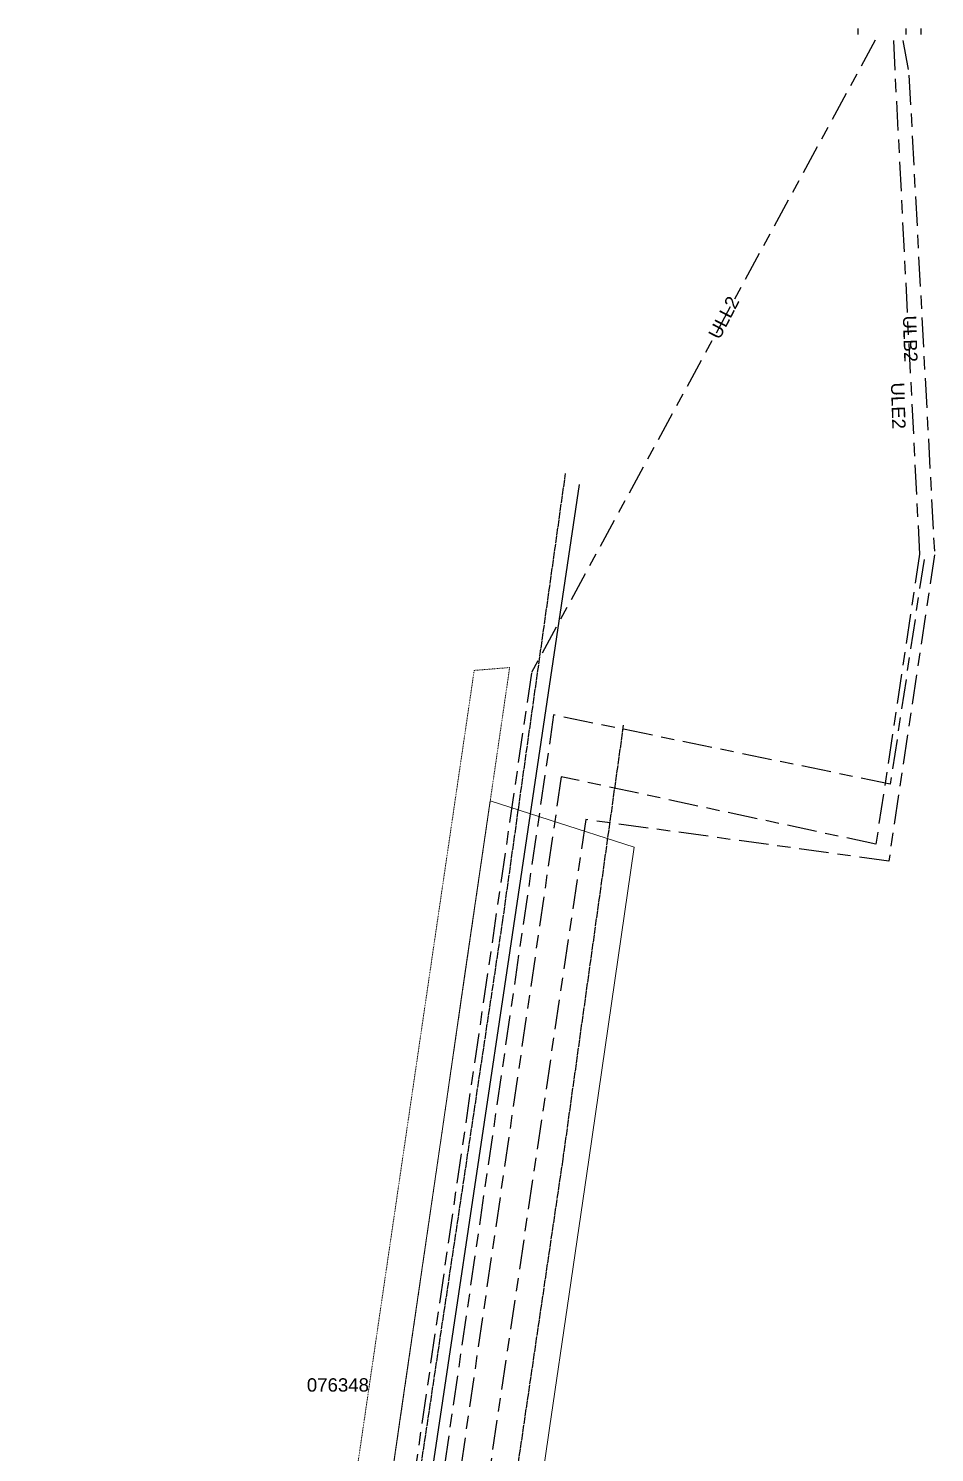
# Model space of a CAD drawing. Header units: metres. Extents: x 268848 to 269642, y 6084229 to 6085023.
# Drawn here: x 269306.1 to 269428.5, y 6084830.9 to 6085023.3 of the extents above; entities that cross this region are included whole.
import ezdxf

# ---------------------------------------------------------------- set-up
doc = ezdxf.new("R2010")
doc.units = ezdxf.units.M
for name, pattern in [('Cable Exist OH', [1, 1, 0]), ('Cable Exist UG', [8.2, 4, -1.2, 1.8, -1.2]), ('HIDDEN', [0.375, 0.25, -0.125]), ('HIDDEN2', [0.1875, 0.125, -0.0625])]:
    doc.linetypes.add(name, pattern=pattern)
doc.layers.add('Cadastre Other Property_SP_EXT', color=9, linetype='HIDDEN', lineweight=5)
doc.layers.add('Cadastre Roads_SP_EXT', color=9, linetype='Continuous', lineweight=5)
for name, color, linetype in [('Mains_HV_EXT', 7, 'Continuous'), ('Mains_SL_EXT', 7, 'Continuous'), ('Mains_TR_EXT', 7, 'Continuous')]:
    doc.layers.add(name, color=color, linetype=linetype)
doc.styles.get("Standard").update_dxf_attribs({"font": 'arial.ttf'})
doc.linetypes.add('Cable E OH', pattern='A,9.4,["E",Standard,S=1.7,R=0,X=0,Y=-1],0', length=9.4)

msp = doc.modelspace()

# ---------------------------------------------------------------- linework, layer by layer
at = {"layer": 'Cadastre Other Property_SP_EXT', "linetype": 'HIDDEN2'}
msp.add_lwpolyline([(269335.78, 6084728.26), (269340.7, 6084728.02), (269371.12, 6084936.96), (269366.33, 6084936.57), (269335.78, 6084728.26)], close=True, dxfattribs=at)
at = {"layer": 'Cadastre Roads_SP_EXT', "linetype": 'Continuous'}
msp.add_lwpolyline([(269373.88, 6084816.12), (269376.52, 6084834.24), (269379.16, 6084852.35), (269381.8, 6084870.46), (269387.95, 6084912.7), (269387.95, 6084912.7), (269376.46, 6084916.4), (269368.49, 6084918.97), (269367.95, 6084915.27), (269365.04, 6084895.27), (269362.13, 6084875.28), (269359.22, 6084855.28), (269356.31, 6084835.29), (269353.4, 6084815.3)], dxfattribs=at)
at = {"layer": 'Mains_HV_EXT', "linetype": 'Cable Exist UG'}
for points in [[(269418.13, 6085023.27), (269418.13, 6085022.47)], [(269424.63, 6085023.27), (269424.63, 6085022.47)], [(269426.63, 6085023.27), (269426.63, 6085022.47)], [(269422.94, 6085021.65), (269426.47, 6084952.29), (269420.58, 6084913.1), (269378.09, 6084922.2), (269331.86, 6084604.74), (269225.44, 6084620.24), (269220.46, 6084616.55), (269199.8, 6084619.47)], [(269424.24, 6085021.66), (269425.05, 6085016.97), (269428.5, 6084952.2), (269422.32, 6084910.82), (269381.42, 6084916.43), (269331.53, 6084579.47), (269335.46, 6084571.59), (269311.45, 6084403.25)], [(269420.48, 6085021.68), (269374.05, 6084936.21), (269326.89, 6084612.98), (269326.49, 6084611.35)]]:
    msp.add_lwpolyline(points, dxfattribs=at)
at = {"layer": 'Mains_HV_EXT', "linetype": 'Cable E OH'}
msp.add_lwpolyline([(268907.92, 6084647.08), (268988.68, 6084635.21), (269068.36, 6084623.49), (269148.31, 6084611.74), (269232.43, 6084599.37), (269324.47, 6084585.83), (269333.56, 6084646.78), (269348.09, 6084744.13), (269358.64, 6084814.76), (269371.17, 6084898.76), (269380.56, 6084961.67)], dxfattribs=at)
at = {"layer": 'Mains_HV_EXT', "linetype": 'Cable Exist OH'}
msp.add_lwpolyline([(269378.29, 6084870.57), (269344.81, 6084643)], dxfattribs=at)
at = {"layer": 'Mains_SL_EXT', "linetype": 'Cable Exist OH'}
msp.add_lwpolyline([(269386.47, 6084929.19), (269378.29, 6084870.57), (269371.72, 6084825.92), (269363.63, 6084770.95)], dxfattribs=at)
at = {"layer": 'Mains_TR_EXT', "linetype": 'Cable Exist OH'}
msp.add_lwpolyline([(268907.92, 6084647.08), (268988.68, 6084635.21), (269068.36, 6084623.49), (269148.31, 6084611.74), (269232.43, 6084599.37), (269324.47, 6084585.85), (269333.41, 6084650.82), (269347.5, 6084748.4), (269357.68, 6084819.3), (269370.16, 6084902.54), (269378.67, 6084963.15)], dxfattribs=at)
at = {"layer": 'Mains_TR_EXT', "linetype": 'Cable Exist UG'}
msp.add_lwpolyline([(269427.08, 6084951.57), (269422.53, 6084921.21), (269377.06, 6084930.55), (269329.39, 6084603.11), (269247.13, 6084614.54), (269245.08, 6084613.01)], dxfattribs=at)

# ---------------------------------------------------------------- texts
at = {"layer": 'Cadastre Other Property_SP_EXT'}
msp.add_text('076348', height=1.8, dxfattribs=at).set_placement((269343.73, 6084839.17))
at = {"layer": 'Mains_HV_EXT'}
for s, rotation, p in [('ULL2', 62.5757, (269399.45, 6084981.14)), ('ULB2', 271.8123, (269424.22, 6084984.47)), ('ULE2', 271.8123, (269422.61, 6084975.43))]:
    msp.add_text(s, height=1.8, rotation=rotation, dxfattribs=at).set_placement(p)

doc.saveas('drawing.dxf')
